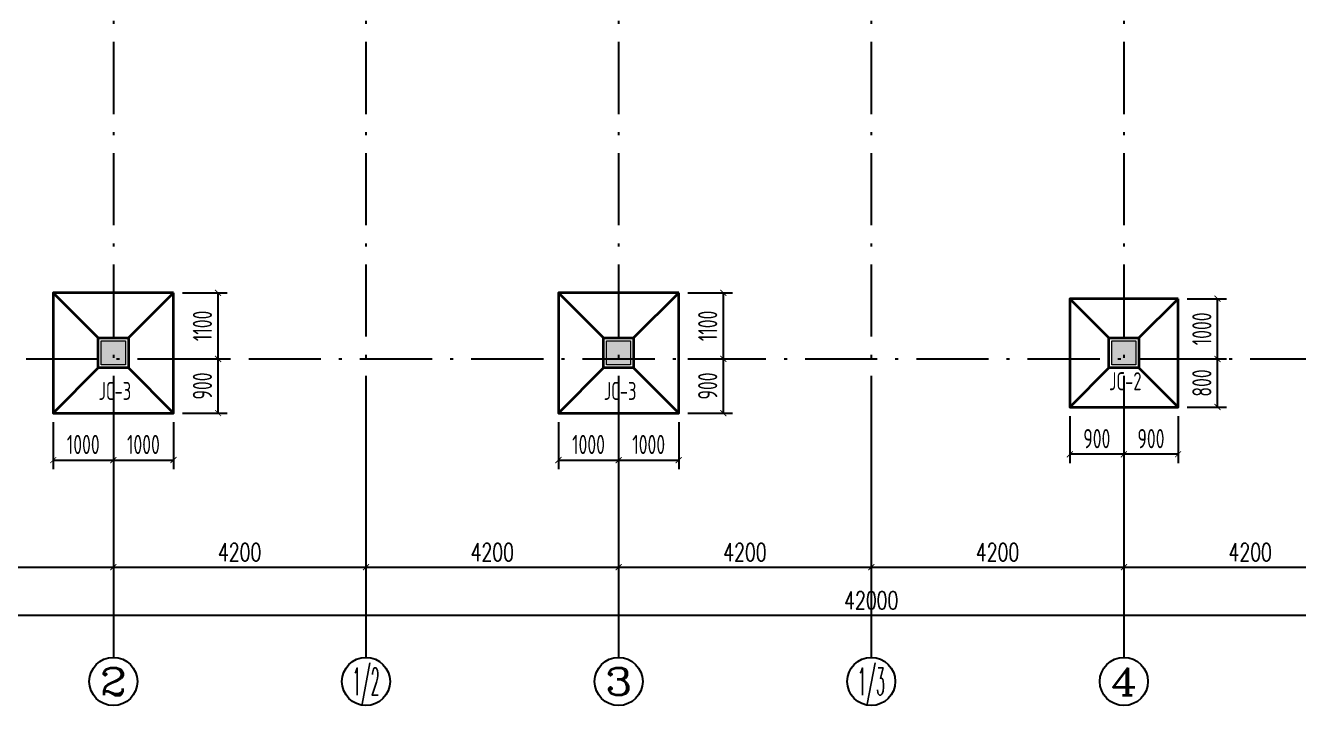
# Model space of a CAD drawing. Extents: x 169490 to 7584583, y -2399407 to 1374371.
# Drawn here: x 2564205 to 2585369, y 828028 to 839332 of the extents above; entities that cross this region are included whole.
import ezdxf
from ezdxf.enums import TextEntityAlignment as Align

# ---------------------------------------------------------------- set-up
doc = ezdxf.new("R2010")
doc.units = 0
doc.header["$LTSCALE"] = 100
doc.linetypes.add('D3轴线点划线', pattern=[18.5, 12, -3, 0.5, -3])
doc.layers.get('0').update_dxf_attribs({"linetype": 'CONTINUOUS'})
doc.layers.get('DEFPOINTS').update_dxf_attribs({"linetype": 'CONTINUOUS'})
for name, color, linetype in [('0P-标字', 7, 'CONTINUOUS'), ('AXIS', 3, 'CONTINUOUS'), ('AXIS_TEXT', 4, 'CONTINUOUS'), ('C-AXIS(轴号)', 3, 'CONTINUOUS'), ('C-AXIS-T(字)', 7, 'CONTINUOUS'), ('C-DOTE', 8, 'D3轴线点划线'), ('S-COLU-HATCH', 251, 'CONTINUOUS'), ('S-SLAB-DIM', 92, 'CONTINUOUS')]:
    doc.layers.add(name, color=color, linetype=linetype)
doc.layers.add('S-COLU-LINE1', color=6, linetype='CONTINUOUS', lineweight=18)
doc.layers.add('独基', color=110, linetype='CONTINUOUS', lineweight=35)
doc.styles.add('_TCH_AXIS', font='COMPLEX', dxfattribs={"bigfont": 'GBCBIG'})
doc.styles.add('_TCH_DIM_T3', font='SIMPLEX.shx', dxfattribs={"width": 0.705882, "bigfont": 'GBCBIG.shx'})
doc.styles.add('COMPLEX', font='COMPLEX')
doc.styles.add('TSSD_Dimension', font='Tssdeng.shx', dxfattribs={"width": 0.7, "bigfont": 'tssdchn.shx'})
doc.styles.add('X', font='tssdeng.shx', dxfattribs={"width": 0.7, "bigfont": 'hztxt.shx'})
doc.dimstyles.new('_TCH_ARCH&&100', dxfattribs={"dimtxt": 297.5, "dimasz": 100, "dimexe": 250, "dimexo": 300, "dimgap": 100, "dimtad": 1, "dimdec": 0, "dimzin": 0, "dimdsep": 46, "dimtxsty": '_TCH_DIM_T3', "dimblk": 'ARCHTICK', "dimcen": 0.09, "dimclrt": 7, "dimazin": 2, "dimtfac": 1, "dimtdec": 0, "dimtix": 1, "dimtmove": 2, "dimatfit": 3, "dimfxl": 1, "dimtolj": 1, "dimtzin": 0, "dimarcsym": 0})
doc.dimstyles.new('TSSD_100_100$0', dxfattribs={"dimtxt": 320, "dimasz": 100, "dimexe": 150, "dimexo": 150, "dimgap": 100, "dimtad": 1, "dimdec": 0, "dimzin": 0, "dimdsep": 46, "dimtxsty": 'TSSD_Dimension', "dimblk": 'ARCHTICK', "dimcen": 0, "dimclrt": 7, "dimadec": 1, "dimazin": 0, "dimtfac": 1, "dimtdec": 0, "dimtix": 1, "dimtmove": 2, "dimatfit": 3, "dimldrblk": '_TSDBK', "dimfxl": 1, "dimtolj": 1, "dimtzin": 0, "dimarcsym": 0})

# ---------------------------------------------------------------- blocks, each defined once
blk = doc.blocks.new('_ARCHTICK')
at = {"const_width": 0.15}
blk.add_lwpolyline([(-0.5, -0.5), (0.5, 0.5)], dxfattribs=at)
blk = doc.blocks.new('*D115')
at = {"layer": 'AXIS', "color": 0, "lineweight": -2, "transparency": 16777216}
for p, q in [((2557266, 832528), (2557266, 829278)), ((2599266, 832528), (2599266, 829278)), ((2557266, 829528), (2599266, 829528))]:
    blk.add_line(p, q, dxfattribs=at)
at = {"layer": 'DEFPOINTS', "color": 0, "transparency": 16777216}
for p in [(2557266, 832828), (2599266, 832828), (2599266, 829528)]:
    blk.add_point(p, dxfattribs=at)
at = {"layer": 'AXIS', "color": 0, "lineweight": -2, "transparency": 16777216, "xscale": 100, "yscale": 100, "zscale": 100, "rotation": 180}
blk.add_blockref('_ARCHTICK', (2557266, 829528), dxfattribs=at)
at = {"layer": 'AXIS', "color": 0, "lineweight": -2, "transparency": 16777216, "xscale": 100, "yscale": 100, "zscale": 100}
blk.add_blockref('_ARCHTICK', (2599266, 829528), dxfattribs=at)
at = {"layer": 'AXIS', "color": 7, "transparency": 16777216, "insert": (2578266, 829776), "char_height": 297.5, "attachment_point": 5, "style": '_TCH_DIM_T3'}
blk.add_mtext('\\A1;42000', dxfattribs=at)
blk = doc.blocks.new('*D117')
at = {"layer": 'AXIS', "color": 0, "lineweight": -2, "transparency": 16777216}
for p, q in [((2561466, 832528), (2561466, 830078)), ((2565666, 832528), (2565666, 830078)), ((2561466, 830328), (2565666, 830328))]:
    blk.add_line(p, q, dxfattribs=at)
at = {"layer": 'DEFPOINTS', "color": 0, "transparency": 16777216}
for p in [(2561466, 832828), (2565666, 832828), (2565666, 830328)]:
    blk.add_point(p, dxfattribs=at)
at = {"layer": 'AXIS', "color": 0, "lineweight": -2, "transparency": 16777216, "xscale": 100, "yscale": 100, "zscale": 100, "rotation": 180}
blk.add_blockref('_ARCHTICK', (2561466, 830328), dxfattribs=at)
at = {"layer": 'AXIS', "color": 0, "lineweight": -2, "transparency": 16777216, "xscale": 100, "yscale": 100, "zscale": 100}
blk.add_blockref('_ARCHTICK', (2565666, 830328), dxfattribs=at)
at = {"layer": 'AXIS', "color": 7, "transparency": 16777216, "insert": (2563566, 830576), "char_height": 297.5, "attachment_point": 5, "style": '_TCH_DIM_T3'}
blk.add_mtext('\\A1;4200', dxfattribs=at)
blk = doc.blocks.new('*D118')
at = {"layer": 'AXIS', "color": 0, "lineweight": -2, "transparency": 16777216}
for p, q in [((2565666, 832528), (2565666, 830078)), ((2569866, 832528), (2569866, 830078)), ((2565666, 830328), (2569866, 830328))]:
    blk.add_line(p, q, dxfattribs=at)
at = {"layer": 'DEFPOINTS', "color": 0, "transparency": 16777216}
for p in [(2565666, 832828), (2569866, 832828), (2569866, 830328)]:
    blk.add_point(p, dxfattribs=at)
at = {"layer": 'AXIS', "color": 0, "lineweight": -2, "transparency": 16777216, "xscale": 100, "yscale": 100, "zscale": 100, "rotation": 180}
blk.add_blockref('_ARCHTICK', (2565666, 830328), dxfattribs=at)
at = {"layer": 'AXIS', "color": 0, "lineweight": -2, "transparency": 16777216, "xscale": 100, "yscale": 100, "zscale": 100}
blk.add_blockref('_ARCHTICK', (2569866, 830328), dxfattribs=at)
at = {"layer": 'AXIS', "color": 7, "transparency": 16777216, "insert": (2567766, 830576), "char_height": 297.5, "attachment_point": 5, "style": '_TCH_DIM_T3'}
blk.add_mtext('\\A1;4200', dxfattribs=at)
blk = doc.blocks.new('*D119')
at = {"layer": 'AXIS', "color": 0, "lineweight": -2, "transparency": 16777216}
for p, q in [((2569866, 832528), (2569866, 830078)), ((2574066, 832528), (2574066, 830078)), ((2569866, 830328), (2574066, 830328))]:
    blk.add_line(p, q, dxfattribs=at)
at = {"layer": 'DEFPOINTS', "color": 0, "transparency": 16777216}
for p in [(2569866, 832828), (2574066, 832828), (2574066, 830328)]:
    blk.add_point(p, dxfattribs=at)
at = {"layer": 'AXIS', "color": 0, "lineweight": -2, "transparency": 16777216, "xscale": 100, "yscale": 100, "zscale": 100, "rotation": 180}
blk.add_blockref('_ARCHTICK', (2569866, 830328), dxfattribs=at)
at = {"layer": 'AXIS', "color": 0, "lineweight": -2, "transparency": 16777216, "xscale": 100, "yscale": 100, "zscale": 100}
blk.add_blockref('_ARCHTICK', (2574066, 830328), dxfattribs=at)
at = {"layer": 'AXIS', "color": 7, "transparency": 16777216, "insert": (2571966, 830576), "char_height": 297.5, "attachment_point": 5, "style": '_TCH_DIM_T3'}
blk.add_mtext('\\A1;4200', dxfattribs=at)
blk = doc.blocks.new('*D120')
at = {"layer": 'AXIS', "color": 0, "lineweight": -2, "transparency": 16777216}
for p, q in [((2574066, 832528), (2574066, 830078)), ((2578266, 832528), (2578266, 830078)), ((2574066, 830328), (2578266, 830328))]:
    blk.add_line(p, q, dxfattribs=at)
at = {"layer": 'DEFPOINTS', "color": 0, "transparency": 16777216}
for p in [(2574066, 832828), (2578266, 832828), (2578266, 830328)]:
    blk.add_point(p, dxfattribs=at)
at = {"layer": 'AXIS', "color": 0, "lineweight": -2, "transparency": 16777216, "xscale": 100, "yscale": 100, "zscale": 100, "rotation": 180}
blk.add_blockref('_ARCHTICK', (2574066, 830328), dxfattribs=at)
at = {"layer": 'AXIS', "color": 0, "lineweight": -2, "transparency": 16777216, "xscale": 100, "yscale": 100, "zscale": 100}
blk.add_blockref('_ARCHTICK', (2578266, 830328), dxfattribs=at)
at = {"layer": 'AXIS', "color": 7, "transparency": 16777216, "insert": (2576166, 830576), "char_height": 297.5, "attachment_point": 5, "style": '_TCH_DIM_T3'}
blk.add_mtext('\\A1;4200', dxfattribs=at)
blk = doc.blocks.new('*D121')
at = {"layer": 'AXIS', "color": 0, "lineweight": -2, "transparency": 16777216}
for p, q in [((2578266, 832528), (2578266, 830078)), ((2582466, 832528), (2582466, 830078)), ((2578266, 830328), (2582466, 830328))]:
    blk.add_line(p, q, dxfattribs=at)
at = {"layer": 'DEFPOINTS', "color": 0, "transparency": 16777216}
for p in [(2578266, 832828), (2582466, 832828), (2582466, 830328)]:
    blk.add_point(p, dxfattribs=at)
at = {"layer": 'AXIS', "color": 0, "lineweight": -2, "transparency": 16777216, "xscale": 100, "yscale": 100, "zscale": 100, "rotation": 180}
blk.add_blockref('_ARCHTICK', (2578266, 830328), dxfattribs=at)
at = {"layer": 'AXIS', "color": 0, "lineweight": -2, "transparency": 16777216, "xscale": 100, "yscale": 100, "zscale": 100}
blk.add_blockref('_ARCHTICK', (2582466, 830328), dxfattribs=at)
at = {"layer": 'AXIS', "color": 7, "transparency": 16777216, "insert": (2580366, 830576), "char_height": 297.5, "attachment_point": 5, "style": '_TCH_DIM_T3'}
blk.add_mtext('\\A1;4200', dxfattribs=at)
blk = doc.blocks.new('*D122')
at = {"layer": 'AXIS', "color": 0, "lineweight": -2, "transparency": 16777216}
for p, q in [((2582466, 832528), (2582466, 830078)), ((2586666, 832528), (2586666, 830078)), ((2582466, 830328), (2586666, 830328))]:
    blk.add_line(p, q, dxfattribs=at)
at = {"layer": 'DEFPOINTS', "color": 0, "transparency": 16777216}
for p in [(2582466, 832828), (2586666, 832828), (2586666, 830328)]:
    blk.add_point(p, dxfattribs=at)
at = {"layer": 'AXIS', "color": 0, "lineweight": -2, "transparency": 16777216, "xscale": 100, "yscale": 100, "zscale": 100, "rotation": 180}
blk.add_blockref('_ARCHTICK', (2582466, 830328), dxfattribs=at)
at = {"layer": 'AXIS', "color": 0, "lineweight": -2, "transparency": 16777216, "xscale": 100, "yscale": 100, "zscale": 100}
blk.add_blockref('_ARCHTICK', (2586666, 830328), dxfattribs=at)
at = {"layer": 'AXIS', "color": 7, "transparency": 16777216, "insert": (2584566, 830576), "char_height": 297.5, "attachment_point": 5, "style": '_TCH_DIM_T3'}
blk.add_mtext('\\A1;4200', dxfattribs=at)
blk = doc.blocks.new('_AXISO')
blk.add_circle((0, 0), 0.5)
at = {"layer": 'AXIS_TEXT', "style": 'COMPLEX', "width": 1.041667}
blk.add_attdef('A', text='', height=0.56, dxfattribs=at).set_placement((-0.25, -0.28), (0.25, -0.28), align=Align.FIT)
blk = doc.blocks.new('*D140')
at = {"layer": 'DEFPOINTS', "color": 0, "ltscale": 10, "transparency": 16777216}
for p in [(2565666, 832889), (2566666, 832889), (2566666, 832107)]:
    blk.add_point(p, dxfattribs=at)
at = {"layer": 'S-SLAB-DIM', "color": 0, "lineweight": -2, "ltscale": 10, "transparency": 16777216}
for p, q in [((2565666, 832739), (2565666, 831957)), ((2566666, 832739), (2566666, 831957)), ((2565666, 832107), (2566666, 832107))]:
    blk.add_line(p, q, dxfattribs=at)
at = {"layer": 'S-SLAB-DIM', "color": 0, "lineweight": -2, "ltscale": 10, "transparency": 16777216, "xscale": 100, "yscale": 100, "zscale": 100, "rotation": 180}
blk.add_blockref('_ARCHTICK', (2565666, 832107), dxfattribs=at)
at = {"layer": 'S-SLAB-DIM', "color": 0, "lineweight": -2, "ltscale": 10, "transparency": 16777216, "xscale": 100, "yscale": 100, "zscale": 100}
blk.add_blockref('_ARCHTICK', (2566666, 832107), dxfattribs=at)
at = {"layer": 'S-SLAB-DIM', "color": 7, "ltscale": 10, "transparency": 16777216, "insert": (2566166, 832367), "char_height": 320, "attachment_point": 5, "style": 'TSSD_Dimension'}
blk.add_mtext('\\A1;1000', dxfattribs=at)
blk = doc.blocks.new('_TSDBK')
blk.add_line((-1, 0), (0, 0))
at = {"const_width": 0.5}
blk.add_lwpolyline([(-0.7, -0.7), (0.7, 0.7)], dxfattribs=at)
blk = doc.blocks.new('*D141')
at = {"layer": 'DEFPOINTS', "color": 0, "ltscale": 10, "transparency": 16777216}
for p in [(2566666, 833789), (2567407, 833789), (2566666, 832889)]:
    blk.add_point(p, dxfattribs=at)
at = {"layer": 'S-SLAB-DIM', "color": 0, "lineweight": -2, "ltscale": 10, "transparency": 16777216}
for p, q in [((2566816, 833789), (2567557, 833789)), ((2567407, 832889), (2567407, 833789)), ((2566816, 832889), (2567557, 832889))]:
    blk.add_line(p, q, dxfattribs=at)
at = {"layer": 'S-SLAB-DIM', "color": 0, "lineweight": -2, "ltscale": 10, "transparency": 16777216, "xscale": 100, "yscale": 100, "zscale": 100}
for p, rotation in [((2567407, 833789), 90), ((2567407, 832889), 270)]:
    blk.add_blockref('_ARCHTICK', p, dxfattribs=dict(at, rotation=rotation))
at = {"layer": 'S-SLAB-DIM', "color": 7, "ltscale": 10, "transparency": 16777216, "insert": (2567147, 833339), "char_height": 320, "attachment_point": 5, "rotation": 90, "style": 'TSSD_Dimension'}
blk.add_mtext('\\A1;900', dxfattribs=at)
blk = doc.blocks.new('*D142')
at = {"layer": 'DEFPOINTS', "color": 0, "ltscale": 10, "transparency": 16777216}
for p in [(2564666, 832889), (2565666, 832889), (2565666, 832107)]:
    blk.add_point(p, dxfattribs=at)
at = {"layer": 'S-SLAB-DIM', "color": 0, "lineweight": -2, "ltscale": 10, "transparency": 16777216}
for p, q in [((2564666, 832739), (2564666, 831957)), ((2565666, 832739), (2565666, 831957)), ((2564666, 832107), (2565666, 832107))]:
    blk.add_line(p, q, dxfattribs=at)
at = {"layer": 'S-SLAB-DIM', "color": 0, "lineweight": -2, "ltscale": 10, "transparency": 16777216, "xscale": 100, "yscale": 100, "zscale": 100, "rotation": 180}
blk.add_blockref('_ARCHTICK', (2564666, 832107), dxfattribs=at)
at = {"layer": 'S-SLAB-DIM', "color": 0, "lineweight": -2, "ltscale": 10, "transparency": 16777216, "xscale": 100, "yscale": 100, "zscale": 100}
blk.add_blockref('_ARCHTICK', (2565666, 832107), dxfattribs=at)
at = {"layer": 'S-SLAB-DIM', "color": 7, "ltscale": 10, "transparency": 16777216, "insert": (2565166, 832367), "char_height": 320, "attachment_point": 5, "style": 'TSSD_Dimension'}
blk.add_mtext('\\A1;1000', dxfattribs=at)
blk = doc.blocks.new('*D143')
at = {"layer": 'DEFPOINTS', "color": 0, "ltscale": 10, "transparency": 16777216}
for p in [(2566666, 834889), (2567407, 834889), (2566666, 833789)]:
    blk.add_point(p, dxfattribs=at)
at = {"layer": 'S-SLAB-DIM', "color": 0, "lineweight": -2, "ltscale": 10, "transparency": 16777216}
for p, q in [((2566816, 834889), (2567557, 834889)), ((2567407, 833789), (2567407, 834889)), ((2566816, 833789), (2567557, 833789))]:
    blk.add_line(p, q, dxfattribs=at)
at = {"layer": 'S-SLAB-DIM', "color": 0, "lineweight": -2, "ltscale": 10, "transparency": 16777216, "xscale": 100, "yscale": 100, "zscale": 100}
for p, rotation in [((2567407, 834889), 90), ((2567407, 833789), 270)]:
    blk.add_blockref('_ARCHTICK', p, dxfattribs=dict(at, rotation=rotation))
at = {"layer": 'S-SLAB-DIM', "color": 7, "ltscale": 10, "transparency": 16777216, "insert": (2567147, 834339), "char_height": 320, "attachment_point": 5, "rotation": 90, "style": 'TSSD_Dimension'}
blk.add_mtext('\\A1;1100', dxfattribs=at)
blk = doc.blocks.new('*D148')
at = {"layer": 'DEFPOINTS', "color": 0, "ltscale": 10, "transparency": 16777216}
for p in [(2574066, 832889), (2575066, 832889), (2575066, 832107)]:
    blk.add_point(p, dxfattribs=at)
at = {"layer": 'S-SLAB-DIM', "color": 0, "lineweight": -2, "ltscale": 10, "transparency": 16777216}
for p, q in [((2574066, 832739), (2574066, 831957)), ((2575066, 832739), (2575066, 831957)), ((2574066, 832107), (2575066, 832107))]:
    blk.add_line(p, q, dxfattribs=at)
at = {"layer": 'S-SLAB-DIM', "color": 0, "lineweight": -2, "ltscale": 10, "transparency": 16777216, "xscale": 100, "yscale": 100, "zscale": 100, "rotation": 180}
blk.add_blockref('_ARCHTICK', (2574066, 832107), dxfattribs=at)
at = {"layer": 'S-SLAB-DIM', "color": 0, "lineweight": -2, "ltscale": 10, "transparency": 16777216, "xscale": 100, "yscale": 100, "zscale": 100}
blk.add_blockref('_ARCHTICK', (2575066, 832107), dxfattribs=at)
at = {"layer": 'S-SLAB-DIM', "color": 7, "ltscale": 10, "transparency": 16777216, "insert": (2574566, 832367), "char_height": 320, "attachment_point": 5, "style": 'TSSD_Dimension'}
blk.add_mtext('\\A1;1000', dxfattribs=at)
blk = doc.blocks.new('*D149')
at = {"layer": 'DEFPOINTS', "color": 0, "ltscale": 10, "transparency": 16777216}
for p in [(2575066, 833789), (2575807, 833789), (2575066, 832889)]:
    blk.add_point(p, dxfattribs=at)
at = {"layer": 'S-SLAB-DIM', "color": 0, "lineweight": -2, "ltscale": 10, "transparency": 16777216}
for p, q in [((2575216, 833789), (2575957, 833789)), ((2575807, 832889), (2575807, 833789)), ((2575216, 832889), (2575957, 832889))]:
    blk.add_line(p, q, dxfattribs=at)
at = {"layer": 'S-SLAB-DIM', "color": 0, "lineweight": -2, "ltscale": 10, "transparency": 16777216, "xscale": 100, "yscale": 100, "zscale": 100}
for p, rotation in [((2575807, 833789), 90), ((2575807, 832889), 270)]:
    blk.add_blockref('_ARCHTICK', p, dxfattribs=dict(at, rotation=rotation))
at = {"layer": 'S-SLAB-DIM', "color": 7, "ltscale": 10, "transparency": 16777216, "insert": (2575547, 833339), "char_height": 320, "attachment_point": 5, "rotation": 90, "style": 'TSSD_Dimension'}
blk.add_mtext('\\A1;900', dxfattribs=at)
blk = doc.blocks.new('*D150')
at = {"layer": 'DEFPOINTS', "color": 0, "ltscale": 10, "transparency": 16777216}
for p in [(2573066, 832889), (2574066, 832889), (2574066, 832107)]:
    blk.add_point(p, dxfattribs=at)
at = {"layer": 'S-SLAB-DIM', "color": 0, "lineweight": -2, "ltscale": 10, "transparency": 16777216}
for p, q in [((2573066, 832739), (2573066, 831957)), ((2574066, 832739), (2574066, 831957)), ((2573066, 832107), (2574066, 832107))]:
    blk.add_line(p, q, dxfattribs=at)
at = {"layer": 'S-SLAB-DIM', "color": 0, "lineweight": -2, "ltscale": 10, "transparency": 16777216, "xscale": 100, "yscale": 100, "zscale": 100, "rotation": 180}
blk.add_blockref('_ARCHTICK', (2573066, 832107), dxfattribs=at)
at = {"layer": 'S-SLAB-DIM', "color": 0, "lineweight": -2, "ltscale": 10, "transparency": 16777216, "xscale": 100, "yscale": 100, "zscale": 100}
blk.add_blockref('_ARCHTICK', (2574066, 832107), dxfattribs=at)
at = {"layer": 'S-SLAB-DIM', "color": 7, "ltscale": 10, "transparency": 16777216, "insert": (2573566, 832367), "char_height": 320, "attachment_point": 5, "style": 'TSSD_Dimension'}
blk.add_mtext('\\A1;1000', dxfattribs=at)
blk = doc.blocks.new('*D151')
at = {"layer": 'DEFPOINTS', "color": 0, "ltscale": 10, "transparency": 16777216}
for p in [(2575066, 834889), (2575807, 834889), (2575066, 833789)]:
    blk.add_point(p, dxfattribs=at)
at = {"layer": 'S-SLAB-DIM', "color": 0, "lineweight": -2, "ltscale": 10, "transparency": 16777216}
for p, q in [((2575216, 834889), (2575957, 834889)), ((2575807, 833789), (2575807, 834889)), ((2575216, 833789), (2575957, 833789))]:
    blk.add_line(p, q, dxfattribs=at)
at = {"layer": 'S-SLAB-DIM', "color": 0, "lineweight": -2, "ltscale": 10, "transparency": 16777216, "xscale": 100, "yscale": 100, "zscale": 100}
for p, rotation in [((2575807, 834889), 90), ((2575807, 833789), 270)]:
    blk.add_blockref('_ARCHTICK', p, dxfattribs=dict(at, rotation=rotation))
at = {"layer": 'S-SLAB-DIM', "color": 7, "ltscale": 10, "transparency": 16777216, "insert": (2575547, 834339), "char_height": 320, "attachment_point": 5, "rotation": 90, "style": 'TSSD_Dimension'}
blk.add_mtext('\\A1;1100', dxfattribs=at)
blk = doc.blocks.new('*D164')
at = {"layer": 'DEFPOINTS', "color": 0, "ltscale": 10, "transparency": 16777216}
for p in [(2582466, 832989), (2583366, 832989), (2582466, 832204)]:
    blk.add_point(p, dxfattribs=at)
at = {"layer": 'S-SLAB-DIM', "color": 0, "lineweight": -2, "ltscale": 10, "transparency": 16777216}
for p, q in [((2582466, 832839), (2582466, 832054)), ((2583366, 832839), (2583366, 832054)), ((2583366, 832204), (2582466, 832204))]:
    blk.add_line(p, q, dxfattribs=at)
at = {"layer": 'S-SLAB-DIM', "color": 0, "lineweight": -2, "ltscale": 10, "transparency": 16777216, "xscale": 100, "yscale": 100, "zscale": 100, "rotation": 180}
blk.add_blockref('_ARCHTICK', (2582466, 832204), dxfattribs=at)
at = {"layer": 'S-SLAB-DIM', "color": 0, "lineweight": -2, "ltscale": 10, "transparency": 16777216, "xscale": 100, "yscale": 100, "zscale": 100}
blk.add_blockref('_ARCHTICK', (2583366, 832204), dxfattribs=at)
at = {"layer": 'S-SLAB-DIM', "color": 7, "ltscale": 10, "transparency": 16777216, "insert": (2582916, 832464), "char_height": 320, "attachment_point": 5, "style": 'TSSD_Dimension'}
blk.add_mtext('\\A1;900', dxfattribs=at)
blk = doc.blocks.new('*D165')
at = {"layer": 'DEFPOINTS', "color": 0, "ltscale": 10, "transparency": 16777216}
for p in [(2581566, 832989), (2582466, 832989), (2581566, 832204)]:
    blk.add_point(p, dxfattribs=at)
at = {"layer": 'S-SLAB-DIM', "color": 0, "lineweight": -2, "ltscale": 10, "transparency": 16777216}
for p, q in [((2581566, 832839), (2581566, 832054)), ((2582466, 832839), (2582466, 832054)), ((2582466, 832204), (2581566, 832204))]:
    blk.add_line(p, q, dxfattribs=at)
at = {"layer": 'S-SLAB-DIM', "color": 0, "lineweight": -2, "ltscale": 10, "transparency": 16777216, "xscale": 100, "yscale": 100, "zscale": 100, "rotation": 180}
blk.add_blockref('_ARCHTICK', (2581566, 832204), dxfattribs=at)
at = {"layer": 'S-SLAB-DIM', "color": 0, "lineweight": -2, "ltscale": 10, "transparency": 16777216, "xscale": 100, "yscale": 100, "zscale": 100}
blk.add_blockref('_ARCHTICK', (2582466, 832204), dxfattribs=at)
at = {"layer": 'S-SLAB-DIM', "color": 7, "ltscale": 10, "transparency": 16777216, "insert": (2582016, 832464), "char_height": 320, "attachment_point": 5, "style": 'TSSD_Dimension'}
blk.add_mtext('\\A1;900', dxfattribs=at)
blk = doc.blocks.new('*D166')
at = {"layer": 'DEFPOINTS', "color": 0, "ltscale": 10, "transparency": 16777216}
for p in [(2583366, 833789), (2584022, 833789), (2583366, 832989)]:
    blk.add_point(p, dxfattribs=at)
at = {"layer": 'S-SLAB-DIM', "color": 0, "lineweight": -2, "ltscale": 10, "transparency": 16777216}
for p, q in [((2583516, 833789), (2584172, 833789)), ((2584022, 832989), (2584022, 833789)), ((2583516, 832989), (2584172, 832989))]:
    blk.add_line(p, q, dxfattribs=at)
at = {"layer": 'S-SLAB-DIM', "color": 0, "lineweight": -2, "ltscale": 10, "transparency": 16777216, "xscale": 100, "yscale": 100, "zscale": 100}
for p, rotation in [((2584022, 833789), 90), ((2584022, 832989), 270)]:
    blk.add_blockref('_ARCHTICK', p, dxfattribs=dict(at, rotation=rotation))
at = {"layer": 'S-SLAB-DIM', "color": 7, "ltscale": 10, "transparency": 16777216, "insert": (2583762, 833389), "char_height": 320, "attachment_point": 5, "rotation": 90, "style": 'TSSD_Dimension'}
blk.add_mtext('\\A1;800', dxfattribs=at)
blk = doc.blocks.new('*D167')
at = {"layer": 'DEFPOINTS', "color": 0, "ltscale": 10, "transparency": 16777216}
for p in [(2583366, 834789), (2584022, 834789), (2583366, 833789)]:
    blk.add_point(p, dxfattribs=at)
at = {"layer": 'S-SLAB-DIM', "color": 0, "lineweight": -2, "ltscale": 10, "transparency": 16777216}
for p, q in [((2583516, 834789), (2584172, 834789)), ((2584022, 833789), (2584022, 834789)), ((2583516, 833789), (2584172, 833789))]:
    blk.add_line(p, q, dxfattribs=at)
at = {"layer": 'S-SLAB-DIM', "color": 0, "lineweight": -2, "ltscale": 10, "transparency": 16777216, "xscale": 100, "yscale": 100, "zscale": 100}
for p, rotation in [((2584022, 834789), 90), ((2584022, 833789), 270)]:
    blk.add_blockref('_ARCHTICK', p, dxfattribs=dict(at, rotation=rotation))
at = {"layer": 'S-SLAB-DIM', "color": 7, "ltscale": 10, "transparency": 16777216, "insert": (2583762, 834289), "char_height": 320, "attachment_point": 5, "rotation": 90, "style": 'TSSD_Dimension'}
blk.add_mtext('\\A1;1000', dxfattribs=at)

msp = doc.modelspace()

# ---------------------------------------------------------------- hatches: boundary and pattern name
at = {"layer": 'S-COLU-HATCH'}
h = msp.add_hatch(color=256, dxfattribs=at)
h.dxf.hatch_style = 1
h.paths.add_polyline_path([(2565466.1, 834089.1), (2565866.1, 834089.1), (2565866.1, 833689.1), (2565466.1, 833689.1)])
h = msp.add_hatch(color=256, dxfattribs=at)
h.dxf.hatch_style = 1
h.paths.add_polyline_path([(2573866.1, 834089.1), (2574266.1, 834089.1), (2574266.1, 833689.1), (2573866.1, 833689.1)])
h = msp.add_hatch(color=256, dxfattribs=at)
h.dxf.hatch_style = 1
h.paths.add_polyline_path([(2582266.1, 834089.1), (2582666.1, 834089.1), (2582666.1, 833689.1), (2582266.1, 833689.1)])

# ---------------------------------------------------------------- linework, layer by layer
at = {"layer": 'C-AXIS(轴号)'}
for p, q in [((2565666.1, 832827.6), (2565666.1, 828827.6)), ((2569866.1, 832827.6), (2569866.1, 828827.6)), ((2574066.1, 832827.6), (2574066.1, 828827.6)), ((2578266.1, 832827.6), (2578266.1, 828827.6)), ((2582466.1, 832827.6), (2582466.1, 828827.6))]:
    msp.add_line(p, q, dxfattribs=at)
at = {"layer": 'C-DOTE'}
for p, q in [((2565666.1, 848310), (2565666.1, 832827.6)), ((2569866.1, 848310), (2569866.1, 832827.6)), ((2574066.1, 848310), (2574066.1, 832827.6)), ((2578266.1, 848310), (2578266.1, 832827.6)), ((2582466.1, 848310), (2582466.1, 832827.6)), ((2554966.1, 833789.1), (2601566.1, 833789.1))]:
    msp.add_line(p, q, dxfattribs=at)
at = {"layer": 'S-COLU-LINE1'}
for points in [[(2565466.1, 834089.1), (2565866.1, 834089.1), (2565866.1, 833689.1), (2565466.1, 833689.1)], [(2573866.1, 834089.1), (2574266.1, 834089.1), (2574266.1, 833689.1), (2573866.1, 833689.1)], [(2582266.1, 834089.1), (2582666.1, 834089.1), (2582666.1, 833689.1), (2582266.1, 833689.1)]]:
    msp.add_lwpolyline(points, close=True, dxfattribs=at)
at = {"layer": '独基'}
for p, q in [((2565416.1, 834139.1), (2564666.1, 834889.1)), ((2566666.1, 834889.1), (2565916.1, 834139.1)), ((2573816.1, 834139.1), (2573066.1, 834889.1)), ((2575066.1, 834889.1), (2574316.1, 834139.1)), ((2582216.1, 834139.1), (2581566.1, 834789.1)), ((2582716.1, 834139.1), (2583366.1, 834789.1)), ((2565416.1, 833639.1), (2564666.1, 832889.1)), ((2566666.1, 832889.1), (2565916.1, 833639.1)), ((2573816.1, 833639.1), (2573066.1, 832889.1)), ((2575066.1, 832889.1), (2574316.1, 833639.1)), ((2582216.1, 833639.1), (2581566.1, 832989.1)), ((2582716.1, 833639.1), (2583366.1, 832989.1))]:
    msp.add_line(p, q, dxfattribs=at)
for points in [[(2566666.1, 834889.1), (2564666.1, 834889.1), (2564666.1, 832889.1), (2566666.1, 832889.1)], [(2575066.1, 834889.1), (2573066.1, 834889.1), (2573066.1, 832889.1), (2575066.1, 832889.1)], [(2583366.1, 834789.1), (2581566.1, 834789.1), (2581566.1, 832989.1), (2583366.1, 832989.1)], [(2565416.1, 834139.1), (2565916.1, 834139.1), (2565916.1, 833639.1), (2565416.1, 833639.1)], [(2573816.1, 834139.1), (2574316.1, 834139.1), (2574316.1, 833639.1), (2573816.1, 833639.1)], [(2582216.1, 834139.1), (2582716.1, 834139.1), (2582716.1, 833639.1), (2582216.1, 833639.1)]]:
    msp.add_lwpolyline(points, close=True, dxfattribs=at)

# ---------------------------------------------------------------- block references
at = {"layer": 'C-AXIS(轴号)'}
ref = msp.add_blockref('_AXISO', (2565666.1, 828427.6), dxfattribs=dict(at, xscale=800, yscale=800, zscale=800))
ref.add_attrib('A', '2', dxfattribs={"layer": 'C-AXIS-T(字)', "height": 452.5, "style": '_TCH_AXIS', "width": 1.5}).set_placement((2565439.8, 828201.3), (2565892.4, 828201.3), align=Align.FIT)
ref = msp.add_blockref('_AXISO', (2569866.1, 828427.6), dxfattribs=dict(at, xscale=800, yscale=800, zscale=800))
ref.add_attrib('A', '1/2', dxfattribs={"layer": 'C-AXIS-T(字)', "height": 452.55, "style": '_TCH_AXIS', "width": 0.411765}).set_placement((2569639.8, 828201.3), (2570092.4, 828201.3), align=Align.FIT)
ref = msp.add_blockref('_AXISO', (2574066.1, 828427.6), dxfattribs=dict(at, xscale=800, yscale=800, zscale=800))
ref.add_attrib('A', '3', dxfattribs={"layer": 'C-AXIS-T(字)', "height": 452.5, "style": '_TCH_AXIS', "width": 1.5}).set_placement((2573839.8, 828201.3), (2574292.4, 828201.3), align=Align.FIT)
ref = msp.add_blockref('_AXISO', (2578266.1, 828427.6), dxfattribs=dict(at, xscale=800, yscale=800, zscale=800))
ref.add_attrib('A', '1/3', dxfattribs={"layer": 'C-AXIS-T(字)', "height": 452.55, "style": '_TCH_AXIS', "width": 0.411765}).set_placement((2578039.8, 828201.3), (2578492.4, 828201.3), align=Align.FIT)
ref = msp.add_blockref('_AXISO', (2582466.1, 828427.6), dxfattribs=dict(at, xscale=800, yscale=800, zscale=800))
ref.add_attrib('A', '4', dxfattribs={"layer": 'C-AXIS-T(字)', "height": 452.5, "style": '_TCH_AXIS', "width": 1.3125}).set_placement((2582239.8, 828201.3), (2582692.4, 828201.3), align=Align.FIT)

# ---------------------------------------------------------------- texts
at = {"layer": '0P-标字', "color": 80, "linetype": 'Continuous', "style": 'X', "width": 0.7}
for s, p in [('JC-2', (2582220.8, 833178.7, 300)), ('JC-3', (2565420.8, 833017.2, 3000)), ('JC-3', (2573820.8, 833017.2, 3000))]:
    msp.add_text(s, height=300, dxfattribs=at).set_placement(p, align=Align.BOTTOM_LEFT)

# ---------------------------------------------------------------- dimensions: what is measured, and where the dimension line sits
at = {"layer": 'AXIS'}
for p1, p2, distance, picture, middle in [((2557266.1, 832827.6), (2599266.1, 832827.6), -3300, '*D115', (2578266.1, 829776.3)), ((2561466.1, 832827.6), (2565666.1, 832827.6), -2500, '*D117', (2563566.1, 830576.3)), ((2565666.1, 832827.6), (2569866.1, 832827.6), -2500, '*D118', (2567766.1, 830576.3)), ((2569866.1, 832827.6), (2574066.1, 832827.6), -2500, '*D119', (2571966.1, 830576.3)), ((2574066.1, 832827.6), (2578266.1, 832827.6), -2500, '*D120', (2576166.1, 830576.3)), ((2578266.1, 832827.6), (2582466.1, 832827.6), -2500, '*D121', (2580366.1, 830576.3)), ((2582466.1, 832827.6), (2586666.1, 832827.6), -2500, '*D122', (2584566.1, 830576.3))]:
    dim = msp.add_aligned_dim(p1=p1, p2=p2, distance=distance, dimstyle='_TCH_ARCH&&100', dxfattribs=at)
    dim.commit()
    dim.dimension.update_dxf_attribs({"geometry": picture, "text_midpoint": middle})
at = {"layer": 'S-SLAB-DIM', "ltscale": 10}
for base, p1, p2, picture, middle in [((2567406.7, 834889.1), (2566666.1, 833789.1), (2566666.1, 834889.1), '*D143', (2567146.7, 834339.1)), ((2575806.7, 834889.1), (2575066.1, 833789.1), (2575066.1, 834889.1), '*D151', (2575546.7, 834339.1)), ((2584022.3, 834789.1), (2583366.1, 833789.1), (2583366.1, 834789.1), '*D167', (2583762.3, 834289.1)), ((2567406.7, 833789.1), (2566666.1, 832889.1), (2566666.1, 833789.1), '*D141', (2567146.7, 833339.1)), ((2575806.7, 833789.1), (2575066.1, 832889.1), (2575066.1, 833789.1), '*D149', (2575546.7, 833339.1)), ((2584022.3, 833789.1), (2583366.1, 832989.1), (2583366.1, 833789.1), '*D166', (2583762.3, 833389.1))]:
    dim = msp.add_linear_dim(base=base, p1=p1, p2=p2, angle=90, dimstyle='TSSD_100_100$0', dxfattribs=at)
    dim.commit()
    dim.dimension.update_dxf_attribs({"geometry": picture, "text_midpoint": middle})
for base, p1, p2, picture, middle in [((2565666.1, 832107.4), (2564666.1, 832889.1), (2565666.1, 832889.1), '*D142', (2565166.1, 832367.4)), ((2566666.1, 832107.4), (2565666.1, 832889.1), (2566666.1, 832889.1), '*D140', (2566166.1, 832367.4)), ((2574066.1, 832107.4), (2573066.1, 832889.1), (2574066.1, 832889.1), '*D150', (2573566.1, 832367.4)), ((2575066.1, 832107.4), (2574066.1, 832889.1), (2575066.1, 832889.1), '*D148', (2574566.1, 832367.4)), ((2581566.1, 832204), (2582466.1, 832989.1), (2581566.1, 832989.1), '*D165', (2582016.1, 832464)), ((2582466.1, 832204), (2583366.1, 832989.1), (2582466.1, 832989.1), '*D164', (2582916.1, 832464))]:
    dim = msp.add_linear_dim(base=base, p1=p1, p2=p2, dimstyle='TSSD_100_100$0', dxfattribs=at)
    dim.commit()
    dim.dimension.update_dxf_attribs({"geometry": picture, "text_midpoint": middle})

doc.saveas('drawing.dxf')
